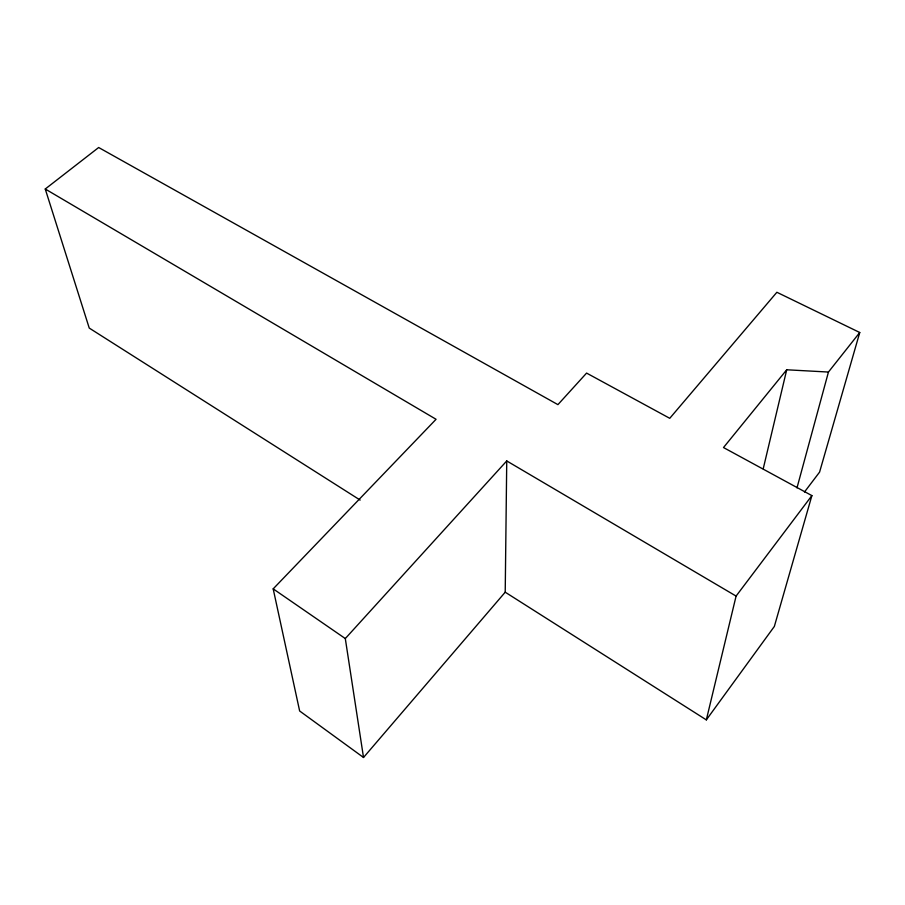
<?xml version="1.0" encoding="UTF-8"?>
<svg xmlns="http://www.w3.org/2000/svg" width="905" height="905" viewBox="0 0 905 905"><rect width="100%" height="100%" fill="white"/><g stroke="black" fill="none" stroke-linecap="round" stroke-linejoin="round"><path stroke-width="1.36" d="M505.216 592.187L506.743 460.939L736.093 596.078L706.33 719.882L505.216 592.187L363.516 757.485L299.646 710.991L273.186 588.861L436.063 419.286L45.25 189.009L98.668 147.515L557.921 404.637L586.587 373.086L669.757 418.314L776.875 292.27L859.75 332.508L819.579 472.116L804.488 492.003M763.22 468.79L786.717 369.783L828.448 372.046L859.75 332.508M796.988 487.874L828.448 372.046M786.717 369.783L723.502 447.545L811.887 495.612L774.352 626.441L706.33 719.882M736.093 596.078L811.887 495.612M363.516 757.485L345.303 638.557L506.743 460.939M360.156 500.08L89.244 328.074L45.25 189.009M273.186 588.861L345.303 638.557"/></g></svg>
